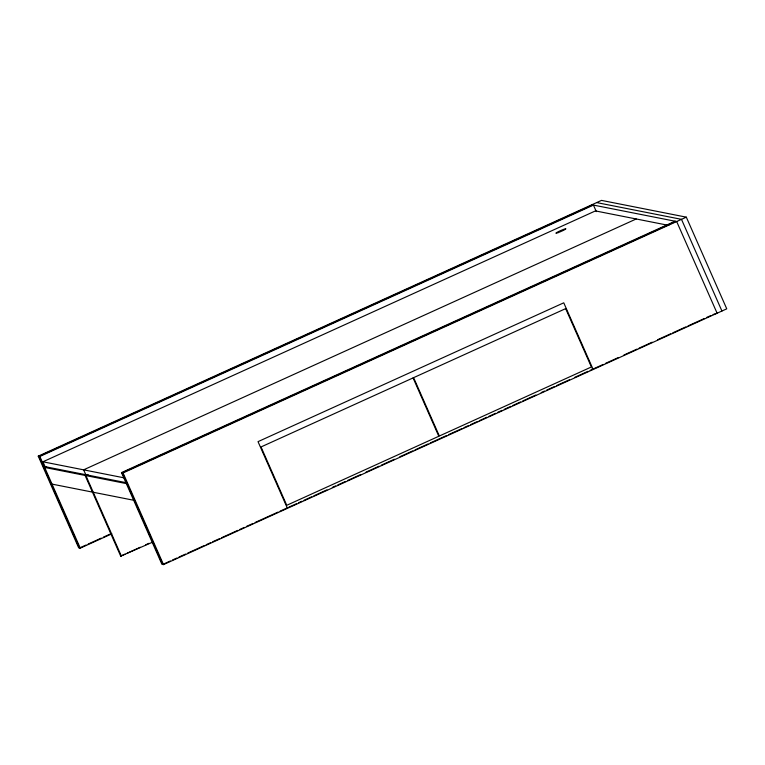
<?xml version="1.0" encoding="UTF-8"?>
<svg xmlns="http://www.w3.org/2000/svg" width="765" height="765" viewBox="0 0 765 765"><rect width="100%" height="100%" fill="white"/><g stroke="black" fill="none" stroke-linecap="round" stroke-linejoin="round"><path stroke-width="1.15" d="M111.805 533.836L80.268 548.151L78.69 547.845L38.25 456.16L601.5 200.392L686.31 217.155L726.75 308.84L163.5 564.608L161.912 564.293L121.482 472.607L675.093 221.219M592.655 204.924L39.044 456.313L79.474 547.998L86.005 545.034M38.25 456.16L39.828 456.466L593.439 205.087L596.337 211.628M126.531 482.763L45.068 466.66L42.917 461.792L595.438 210.911L668.763 225.407M46.598 466.574L44.666 467.444L126.321 483.585M636.212 218.972L83.615 469.834L85.843 474.721M87.277 474.453L85.097 475.438L120.698 556.145L153.029 541.983M88.061 474.606L85.89 475.591L121.482 556.298M675.887 221.381L122.266 472.77L162.706 564.446L170.318 560.994M121.482 472.607L123.06 472.923L686.31 217.155M88.176 544.049L101.229 538.12M103.399 537.135L109.93 534.171M120.698 556.145L125.049 554.176M127.219 553.181L140.272 547.252M145.713 544.785L148.974 543.303M172.488 560.009L176.849 558.029M179.01 557.044L185.551 554.08M187.712 553.095L204.035 545.684M206.196 544.699L210.566 542.72M212.718 541.744L219.268 538.77M221.42 537.795L237.752 530.375M239.894 529.399L244.284 527.41M246.426 526.435L252.986 523.461M255.118 522.485L278.001 512.101M280.124 511.135L286.693 508.151M288.826 507.185L296.485 503.705M298.618 502.739L301.926 501.238M304.059 500.262L311.718 496.791M313.851 495.816L326.942 489.877M332.345 487.42L335.644 485.918M337.786 484.953L345.436 481.481M347.606 480.487L360.659 474.568M366.072 472.101L379.153 466.172M381.305 465.187L394.377 459.249M399.799 456.791L412.861 450.853M415.032 449.877L428.094 443.939M430.265 442.954L446.588 435.543M448.759 434.558L461.821 428.63M463.982 427.645L468.343 425.665M470.513 424.68L477.044 421.716M479.215 420.731L486.836 417.269M488.998 416.284L495.548 413.31M497.699 412.335L502.07 410.346M504.231 409.371L510.781 406.397M512.933 405.421L520.573 401.95M522.715 400.975L535.796 395.036M541.209 392.579L544.508 391.078M546.65 390.112L554.3 386.631M556.432 385.665L569.533 379.717M574.926 377.269L588.027 371.321M590.15 370.356L603.25 364.408M605.421 363.423L618.474 357.494M623.867 355.046L636.949 349.098M639.1 348.132L652.172 342.194M657.584 339.736L670.656 333.798M672.818 332.823L685.88 326.885M688.041 325.909L704.364 318.498M706.535 317.513L710.886 315.534M713.057 314.549L717.111 313.22L676.671 221.534L591.861 204.771M596.681 202.582L681.491 219.345L721.931 311.03M591.584 369.189L593.162 369.505L563.757 302.816L258.025 441.644L287.439 508.323M42.917 461.792L124.389 477.896M52.02 484.111L133.674 500.253M123.06 472.923L163.5 564.608M39.828 456.466L80.268 548.151M413.071 377.92L261.028 446.951L286.76 505.302L438.804 436.26L413.071 377.92M565.66 308.63L413.616 377.661L439.349 436.012L591.393 366.971L565.66 308.63M558.259 232.598A5.489 0.478 -23.8 0 0 565.909 228.821A5.489 0.478 -23.8 0 0 558.488 231.594A5.489 0.478 -23.8 0 0 558.259 232.598"/></g></svg>
